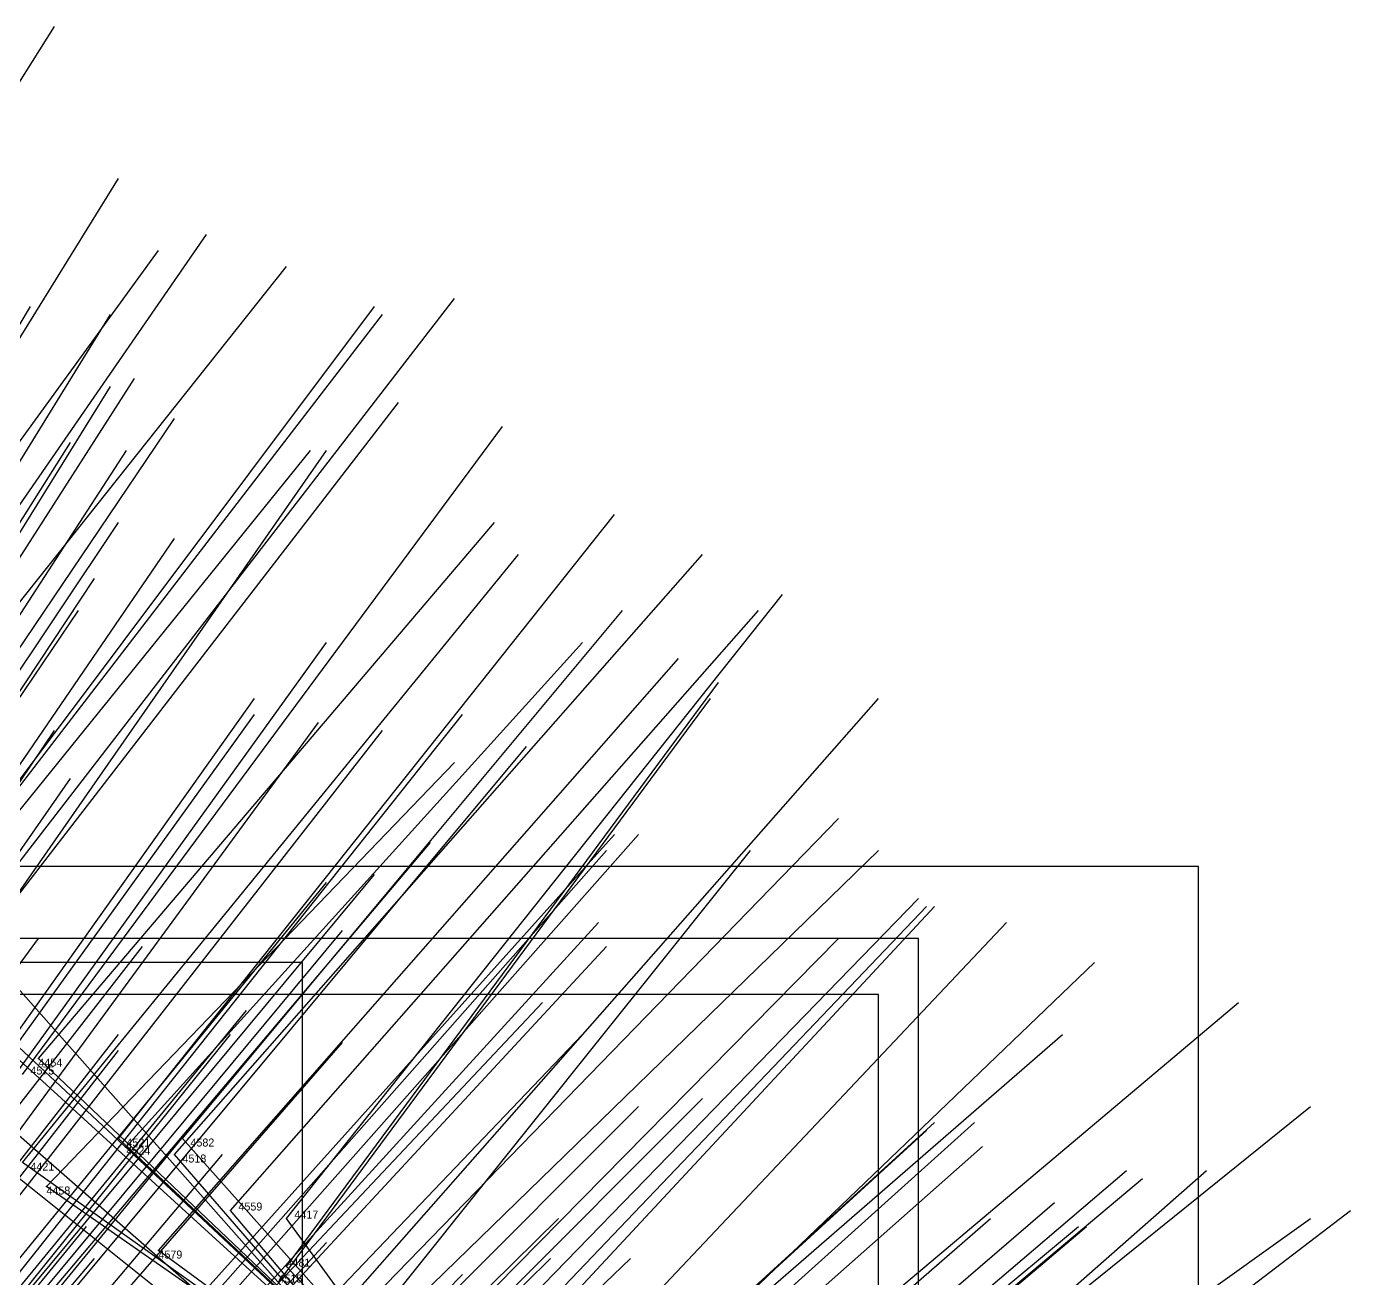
# Model space of a CAD drawing. Extents: x -0.5 to 0.59, y -0.5 to 0.59.
# Drawn here: x 0.2955 to 0.461, y 0.3605 to 0.517 of the extents above; entities that cross this region are included whole.
import ezdxf

# ---------------------------------------------------------------- set-up
doc = ezdxf.new("R2010")
doc.units = 0
for name, color, linetype in [('Clients', 3, 'CONTINUOUS'), ('Facilities_lines', 3, 'CONTINUOUS'), ('Min_max_boxes', 1, 'CONTINUOUS'), ('Normals', 1, 'CONTINUOUS'), ('Source_points', 5, 'CONTINUOUS'), ('Text', 3, 'CONTINUOUS')]:
    doc.layers.add(name, color=color, linetype=linetype)

msp = doc.modelspace()

# ---------------------------------------------------------------- linework, layer by layer
at = {"layer": 'Clients', "color": 5}
for p in [(0.297, 0.388, -1.25), (0.307, 0.378, -1.217), (0.315, 0.378, -1.25), (0.308, 0.377, -1.25), (0.314, 0.376, -1.224), (0.298, 0.372, -1.25), (0.321, 0.369, -1.223), (0.328, 0.368, -1.233), (0.312, 0.364, -1.198), (0.328, 0.362, -1.25)]:
    msp.add_point(p, dxfattribs=at)
at = {"layer": 'Facilities_lines', "color": 3}
for p, q in [((0.366, 0.316, -1.25), (0.256, 0.412, -1.25)), ((0.366, 0.316, -1.25), (0.288, 0.404, -1.241)), ((0.357, 0.331, -1.218), (0.28, 0.403, -1.25)), ((0.357, 0.331, -1.218), (0.279, 0.402, -1.223)), ((0.366, 0.316, -1.25), (0.272, 0.391, -1.25)), ((0.357, 0.331, -1.218), (0.297, 0.388, -1.25)), ((0.357, 0.331, -1.218), (0.307, 0.378, -1.217)), ((0.357, 0.331, -1.218), (0.315, 0.378, -1.25)), ((0.357, 0.331, -1.218), (0.308, 0.377, -1.25)), ((0.366, 0.316, -1.25), (0.314, 0.376, -1.224)), ((0.357, 0.331, -1.218), (0.295, 0.375, -1.193)), ((0.357, 0.331, -1.218), (0.298, 0.372, -1.25)), ((0.366, 0.316, -1.25), (0.321, 0.369, -1.223)), ((0.366, 0.316, -1.25), (0.328, 0.368, -1.233)), ((0.357, 0.331, -1.218), (0.312, 0.364, -1.198)), ((0.357, 0.331, -1.218), (0.328, 0.362, -1.25))]:
    msp.add_line(p, q, dxfattribs=at)
at = {"layer": 'Min_max_boxes', "color": 1}
for p, q in [((0.442, 0.412, -1.25), (0.256, 0.412, -1.25)), ((0.442, 0.412, -1.223), (0.256, 0.412, -1.223)), ((0.442, 0.183, -1.25), (0.442, 0.412, -1.25)), ((0.442, 0.183, -1.223), (0.442, 0.412, -1.223)), ((0.442, 0.412, -1.25), (0.442, 0.412, -1.223)), ((0.407, 0.403, -1.25), (0.279, 0.403, -1.25)), ((0.407, 0.403, -1.193), (0.279, 0.403, -1.193)), ((0.407, 0.269, -1.25), (0.407, 0.403, -1.25)), ((0.407, 0.269, -1.193), (0.407, 0.403, -1.193)), ((0.407, 0.403, -1.25), (0.407, 0.403, -1.193)), ((0.33, 0.4, -1.18), (0.188, 0.4, -1.18)), ((0.33, 0.4, -0.929), (0.188, 0.4, -0.929)), ((0.33, 0.282, -1.18), (0.33, 0.4, -1.18)), ((0.33, 0.282, -0.929), (0.33, 0.4, -0.929)), ((0.33, 0.4, -1.18), (0.33, 0.4, -0.929)), ((0.402, 0.396, -1.25), (0.241, 0.396, -1.25)), ((0.402, 0.396, -1.25), (0.241, 0.396, -1.25)), ((0.402, 0.18, -1.25), (0.402, 0.396, -1.25)), ((0.402, 0.18, -1.25), (0.402, 0.396, -1.25)), ((0.402, 0.396, -1.25), (0.402, 0.396, -1.25))]:
    msp.add_line(p, q, dxfattribs=at)
at = {"layer": 'Normals', "color": 1}
for p, q in [((0.246, 0.433, -1.25), (0.299, 0.517, -1.256)), ((0.255, 0.414, -1.216), (0.307, 0.498, -1.201)), ((0.262, 0.41, -1.215), (0.318, 0.491, -1.199)), ((0.256, 0.412, -1.25), (0.312, 0.489, -1.281)), ((0.266, 0.409, -1.22), (0.328, 0.487, -1.212)), ((0.248, 0.402, -1.181), (0.296, 0.482, -1.144)), ((0.279, 0.402, -1.223), (0.339, 0.482, -1.221)), ((0.288, 0.404, -1.241), (0.349, 0.483, -1.249)), ((0.256, 0.4, -1.188), (0.306, 0.481, -1.157)), ((0.28, 0.403, -1.25), (0.34, 0.481, -1.27)), ((0.257, 0.393, -1.174), (0.306, 0.472, -1.137)), ((0.259, 0.395, -1.18), (0.309, 0.473, -1.143)), ((0.281, 0.391, -1.205), (0.342, 0.47, -1.194)), ((0.262, 0.391, -1.177), (0.314, 0.468, -1.14)), ((0.295, 0.386, -1.216), (0.355, 0.467, -1.21)), ((0.251, 0.386, -1.152), (0.301, 0.465, -1.115)), ((0.258, 0.387, -1.162), (0.308, 0.464, -1.125)), ((0.272, 0.391, -1.25), (0.331, 0.464, -1.284)), ((0.278, 0.385, -1.187), (0.333, 0.464, -1.161)), ((0.307, 0.378, -1.217), (0.369, 0.456, -1.212)), ((0.256, 0.379, -1.142), (0.307, 0.455, -1.105)), ((0.297, 0.388, -1.25), (0.354, 0.455, -1.297)), ((0.262, 0.377, -1.147), (0.314, 0.453, -1.11)), ((0.295, 0.375, -1.193), (0.357, 0.451, -1.173)), ((0.314, 0.376, -1.224), (0.38, 0.451, -1.223)), ((0.253, 0.371, -1.123), (0.304, 0.448, -1.085)), ((0.328, 0.368, -1.233), (0.39, 0.446, -1.241)), ((0.25, 0.367, -1.109), (0.302, 0.444, -1.073)), ((0.315, 0.378, -1.25), (0.37, 0.444, -1.301)), ((0.321, 0.369, -1.223), (0.387, 0.444, -1.224)), ((0.279, 0.365, -1.148), (0.333, 0.44, -1.11)), ((0.308, 0.377, -1.25), (0.365, 0.44, -1.302)), ((0.312, 0.364, -1.198), (0.377, 0.438, -1.183)), ((0.328, 0.362, -1.25), (0.382, 0.435, -1.292)), ((0.27, 0.357, -1.12), (0.324, 0.433, -1.083)), ((0.327, 0.36, -1.25), (0.381, 0.433, -1.292)), ((0.336, 0.358, -1.227), (0.402, 0.433, -1.224)), ((0.27, 0.356, -1.117), (0.324, 0.431, -1.08)), ((0.292, 0.358, -1.155), (0.35, 0.431, -1.119)), ((0.247, 0.352, -1.075), (0.299, 0.429, -1.038)), ((0.277, 0.355, -1.126), (0.332, 0.43, -1.089)), ((0.283, 0.356, -1.136), (0.34, 0.429, -1.1)), ((0.298, 0.355, -1.159), (0.358, 0.427, -1.123)), ((0.298, 0.372, -1.25), (0.349, 0.425, -1.318)), ((0.248, 0.347, -1.067), (0.301, 0.423, -1.03)), ((0.328, 0.347, -1.195), (0.397, 0.418, -1.178)), ((0.307, 0.347, -1.158), (0.369, 0.416, -1.121)), ((0.31, 0.346, -1.162), (0.372, 0.416, -1.125)), ((0.286, 0.344, -1.119), (0.346, 0.415, -1.082)), ((0.307, 0.345, -1.153), (0.368, 0.414, -1.117)), ((0.331, 0.345, -1.195), (0.402, 0.414, -1.179)), ((0.334, 0.349, -1.25), (0.386, 0.414, -1.306)), ((0.28, 0.34, -1.102), (0.339, 0.411, -1.064)), ((0.275, 0.339, -1.091), (0.333, 0.41, -1.052)), ((0.338, 0.337, -1.194), (0.407, 0.408, -1.176)), ((0.342, 0.335, -1.196), (0.409, 0.407, -1.178)), ((0.345, 0.341, -1.25), (0.408, 0.407, -1.292)), ((0.276, 0.333, -1.081), (0.335, 0.404, -1.043)), ((0.304, 0.336, -1.134), (0.367, 0.405, -1.097)), ((0.35, 0.333, -1.208), (0.418, 0.405, -1.192)), ((0.242, 0.328, -1.02), (0.297, 0.403, -0.983)), ((0.33, 0.335, -1.176), (0.397, 0.403, -1.146)), ((0.253, 0.329, -1.037), (0.31, 0.402, -1)), ((0.305, 0.334, -1.13), (0.368, 0.402, -1.093)), ((0.357, 0.331, -1.218), (0.429, 0.4, -1.208)), ((0.264, 0.322, -1.041), (0.323, 0.394, -1.004)), ((0.296, 0.327, -1.104), (0.36, 0.395, -1.067)), ((0.371, 0.331, -1.243), (0.447, 0.395, -1.252)), ((0.25, 0.318, -1.011), (0.307, 0.391, -0.974)), ((0.263, 0.319, -1.034), (0.321, 0.391, -0.997)), ((0.301, 0.324, -1.105), (0.365, 0.391, -1.067)), ((0.357, 0.332, -1.25), (0.425, 0.391, -1.294)), ((0.25, 0.316, -1.007), (0.307, 0.389, -0.97)), ((0.274, 0.32, -1.053), (0.335, 0.39, -1.016)), ((0.26, 0.311, -1.013), (0.319, 0.383, -0.977)), ((0.314, 0.317, -1.116), (0.38, 0.383, -1.079)), ((0.306, 0.316, -1.101), (0.372, 0.382, -1.065)), ((0.379, 0.32, -1.24), (0.456, 0.382, -1.251)), ((0.339, 0.316, -1.16), (0.408, 0.379, -1.122)), ((0.341, 0.318, -1.165), (0.409, 0.38, -1.127)), ((0.345, 0.318, -1.172), (0.414, 0.38, -1.134)), ((0.26, 0.305, -1.001), (0.32, 0.376, -0.964)), ((0.346, 0.316, -1.171), (0.415, 0.377, -1.133)), ((0.359, 0.311, -1.188), (0.433, 0.374, -1.163)), ((0.361, 0.311, -1.191), (0.435, 0.373, -1.166)), ((0.369, 0.309, -1.203), (0.443, 0.374, -1.184)), ((0.353, 0.309, -1.174), (0.424, 0.37, -1.137)), ((0.296, 0.303, -1.059), (0.362, 0.368, -1.021)), ((0.363, 0.322, -1.25), (0.416, 0.368, -1.321)), ((0.381, 0.308, -1.226), (0.461, 0.369, -1.227)), ((0.383, 0.316, -1.243), (0.456, 0.368, -1.288)), ((0.244, 0.295, -0.958), (0.303, 0.367, -0.921)), ((0.356, 0.308, -1.177), (0.427, 0.367, -1.14)), ((0.357, 0.307, -1.178), (0.428, 0.367, -1.14)), ((0.27, 0.297, -1.004), (0.333, 0.365, -0.966)), ((0.244, 0.292, -0.951), (0.304, 0.363, -0.914)), ((0.295, 0.298, -1.049), (0.361, 0.363, -1.011)), ((0.304, 0.299, -1.066), (0.371, 0.363, -1.029)), ((0.285, 0.295, -1.025), (0.35, 0.361, -0.988))]:
    msp.add_line(p, q, dxfattribs=at)
at = {"layer": 'Source_points', "color": 5}
for p in [(0.297, 0.388, -1.25), (0.307, 0.378, -1.217), (0.315, 0.378, -1.25), (0.308, 0.377, -1.25), (0.314, 0.376, -1.224), (0.298, 0.372, -1.25), (0.321, 0.369, -1.223), (0.328, 0.368, -1.233), (0.312, 0.364, -1.198), (0.328, 0.362, -1.25)]:
    msp.add_point(p, dxfattribs=at)

# ---------------------------------------------------------------- texts
at = {"layer": 'Text', "color": 3}
for s, p in [('4454', (0.297, 0.387, -1.25)), ('4575', (0.296, 0.386, -1.216)), ('4521', (0.308, 0.377, -1.217)), ('4582', (0.316, 0.377, -1.25)), ('4524', (0.308, 0.376, -1.25)), ('4518', (0.315, 0.375, -1.224)), ('4421', (0.296, 0.374, -1.193)), ('4458', (0.298, 0.371, -1.25)), ('4559', (0.322, 0.369, -1.223)), ('4417', (0.329, 0.368, -1.233)), ('4579', (0.312, 0.363, -1.198)), ('4481', (0.328, 0.362, -1.25)), ('4515', (0.327, 0.36, -1.25))]:
    msp.add_text(s, height=0.001, dxfattribs=at).set_placement(p)

doc.saveas('drawing.dxf')
